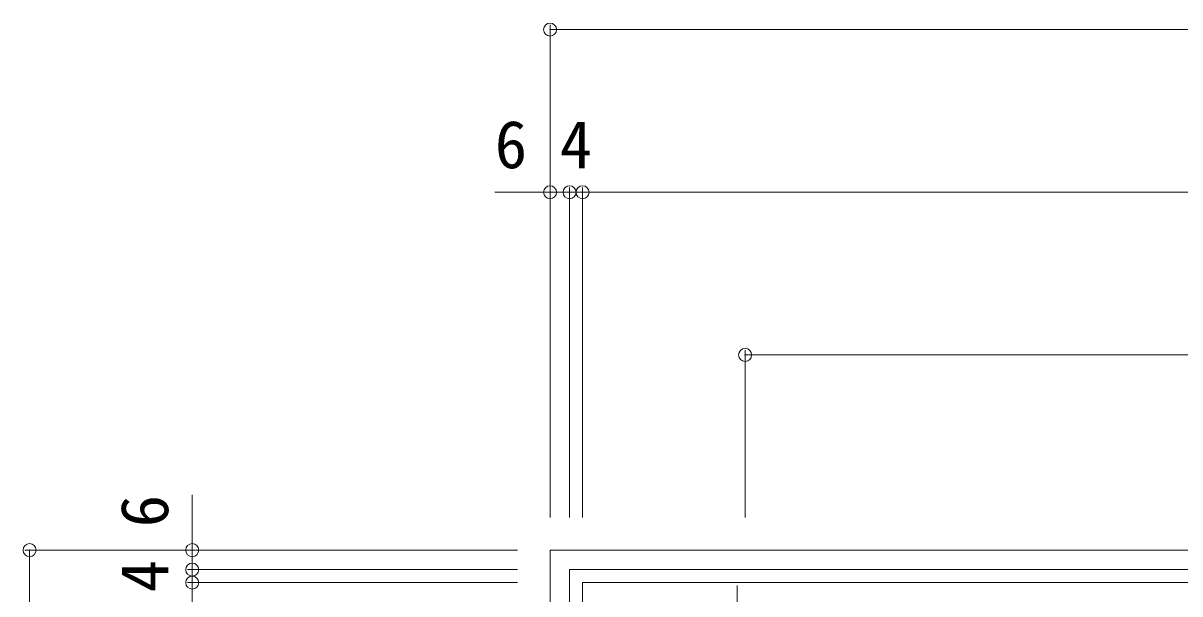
# Model space of a CAD drawing. Units: millimetres at full size, sheet at 1:5; details may follow other scales. Extents: x -1338 to 1340, y -985 to 867.
# Drawn here: x -1059.5 to -703.8, y 675.9 to 851.4 of the extents above; entities that cross this region are included whole.
import ezdxf
from ezdxf.enums import TextEntityAlignment as Align

# ---------------------------------------------------------------- set-up
doc = ezdxf.new("R2010")
doc.units = ezdxf.units.MM
doc.header["$LTSCALE"] = 5
doc.header["$PDMODE"] = 32
doc.header["$PDSIZE"] = 4
doc.linetypes.add('CHAIN1', pattern=[8, 5, -1, 1, -1])
for name, color, linetype, lineweight in [('5-1', 3, 'Continuous', 9), ('5-2', 3, 'Continuous', 9), ('5-4', 7, 'Continuous', 9)]:
    doc.layers.add(name, color=color, linetype=linetype, lineweight=lineweight)
doc.styles.add('ＭＳ ゴシック', font='')
doc.styles.get('ＭＳ ゴシック').set_extended_font_data('MS Gothic')

msp = doc.modelspace()

# ---------------------------------------------------------------- linework, layer by layer
at = {"layer": '5-1', "color": 2}
for p, q in [((-897.5, 689.372), (-897.5, 169.372)), ((-897.5, 689.372), (-377.5, 689.372)), ((-891.499, 683.372), (-891.499, 175.372)), ((-891.499, 683.372), (-383.5, 683.372))]:
    msp.add_line(p, q, dxfattribs=at)
at = {"layer": '5-1', "color": 2, "linetype": 'CHAIN1'}
msp.add_line((-840, 623.236), (-840, 678.509), dxfattribs=at)
at = {"layer": '5-2'}
for p, q in [((-887.5, 179.372), (-887.5, 679.372)), ((-887.5, 679.372), (-387.499, 679.372))]:
    msp.add_line(p, q, dxfattribs=at)
at = {"layer": '5-4'}
for p, q in [((-897.5, 850.872), (-897.5, 699.372)), ((-897.5, 849.372), (-377.5, 849.372)), ((-891.499, 800.872), (-891.499, 699.372)), ((-887.5, 800.872), (-887.5, 699.372)), ((-897.5, 799.372), (-914.499, 799.372)), ((-897.5, 799.372), (-891.499, 799.372)), ((-891.499, 799.372), (-887.5, 799.372)), ((-887.5, 799.372), (-387.499, 799.372)), ((-837.5, 750.872), (-837.5, 699.372)), ((-437.499, 749.372), (-837.5, 749.372)), ((-1007.5, 689.372), (-1007.5, 706.372)), ((-1059, 689.372), (-907.5, 689.372)), ((-1057.5, 169.372), (-1057.5, 689.372)), ((-1007.5, 689.372), (-1007.5, 683.372)), ((-1009, 683.372), (-907.5, 683.372)), ((-1007.5, 683.372), (-1007.5, 679.372)), ((-1009, 679.372), (-907.5, 679.372)), ((-1007.5, 679.372), (-1007.5, 179.372))]:
    msp.add_line(p, q, dxfattribs=at)
for p in [(-897.5, 849.372), (-897.5, 799.372), (-891.499, 799.372), (-887.5, 799.372), (-837.5, 749.372), (-1057.5, 689.372), (-1007.5, 689.372), (-1007.5, 683.372), (-1007.5, 679.372)]:
    msp.add_point(p, dxfattribs=at)

# ---------------------------------------------------------------- texts
at = {"layer": '5-4', "color": 2, "style": 'ＭＳ ゴシック'}
for s, p in [('6', (-914.499, 802.372)), ('4', (-894.5, 802.372))]:
    msp.add_text(s, height=14.66, dxfattribs=at).set_placement(p, align=Align.BOTTOM_LEFT)
for s, p in [('6', (-1010.5, 696.372)), ('4', (-1010.5, 676.372))]:
    msp.add_text(s, height=14.66, rotation=90, dxfattribs=at).set_placement(p, align=Align.BOTTOM_LEFT)

doc.saveas('drawing.dxf')
